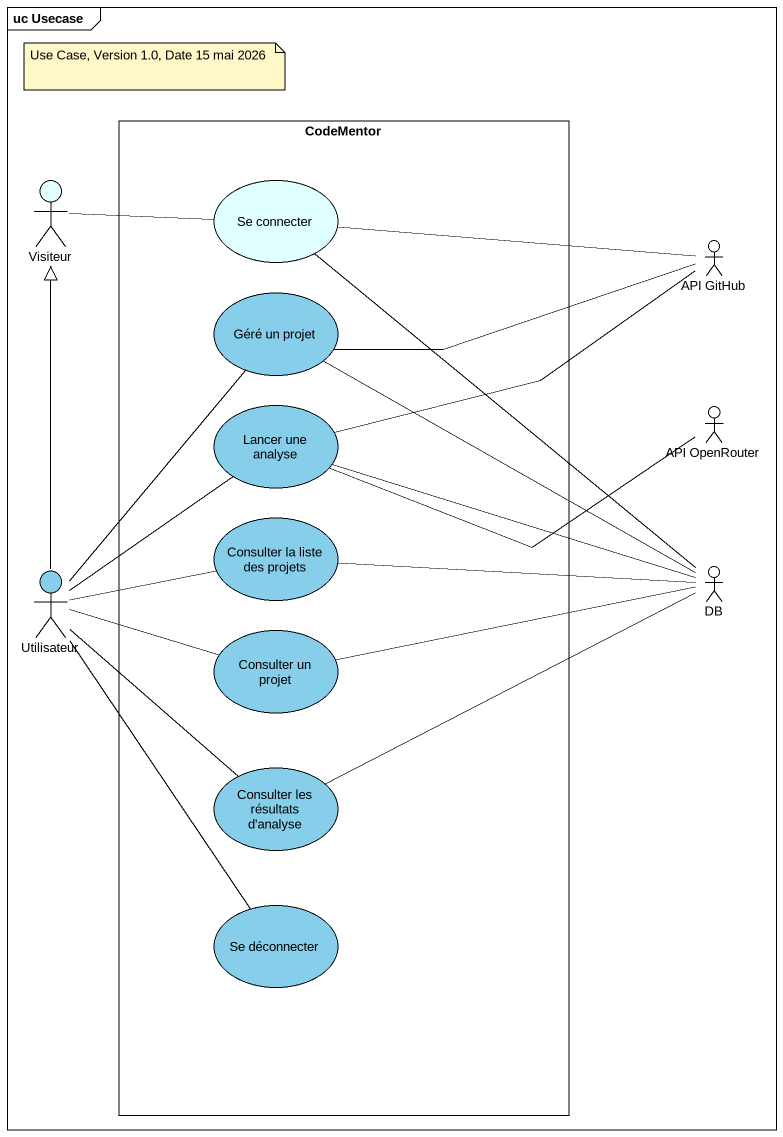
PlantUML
@startuml
mainframe uc Usecase
rectangle CodeMentor {
  usecase "Se connecter" as Se_connecter #E0FFFF
  usecase "Géré un projet" as Géré_un_projet #87CEEB
  usecase "Lancer une analyse" as Lancer_une_analyse #87CEEB
  usecase "Consulter la liste des projets" as Consulter_la_liste_des #87CEEB
  usecase "Consulter un projet" as Consulter_un_projet #87CEEB
  usecase "Consulter les résultats d'analyse" as Consulter_les_résultats_d #87CEEB
  usecase "Se déconnecter" as Se_déconnecter #87CEEB
}
actor Visiteur #E0FFFF
actor "API GitHub" as API_GitHub
actor "API OpenRouter" as API_OpenRouter
actor Utilisateur #87CEEB
actor DB
Visiteur -right- Se_connecter
Se_connecter -right- API_GitHub
Se_connecter -- DB
Géré_un_projet -right- API_GitHub
Géré_un_projet -right- DB
Lancer_une_analyse -right- API_GitHub
Lancer_une_analyse -right- API_OpenRouter
Lancer_une_analyse -right- DB
Consulter_la_liste_des -right- DB
Utilisateur -up-|> Visiteur
Utilisateur -up- Géré_un_projet
Utilisateur -up- Lancer_une_analyse
Utilisateur -right- Consulter_la_liste_des
Utilisateur -right- Consulter_un_projet
Utilisateur -- Consulter_les_résultats_d
Utilisateur -- Se_déconnecter
Consulter_un_projet -right- DB
Consulter_les_résultats_d -right- DB
note as N1
  Use Case, Version 1.0, Date 15 mai 2026
end note
@enduml
